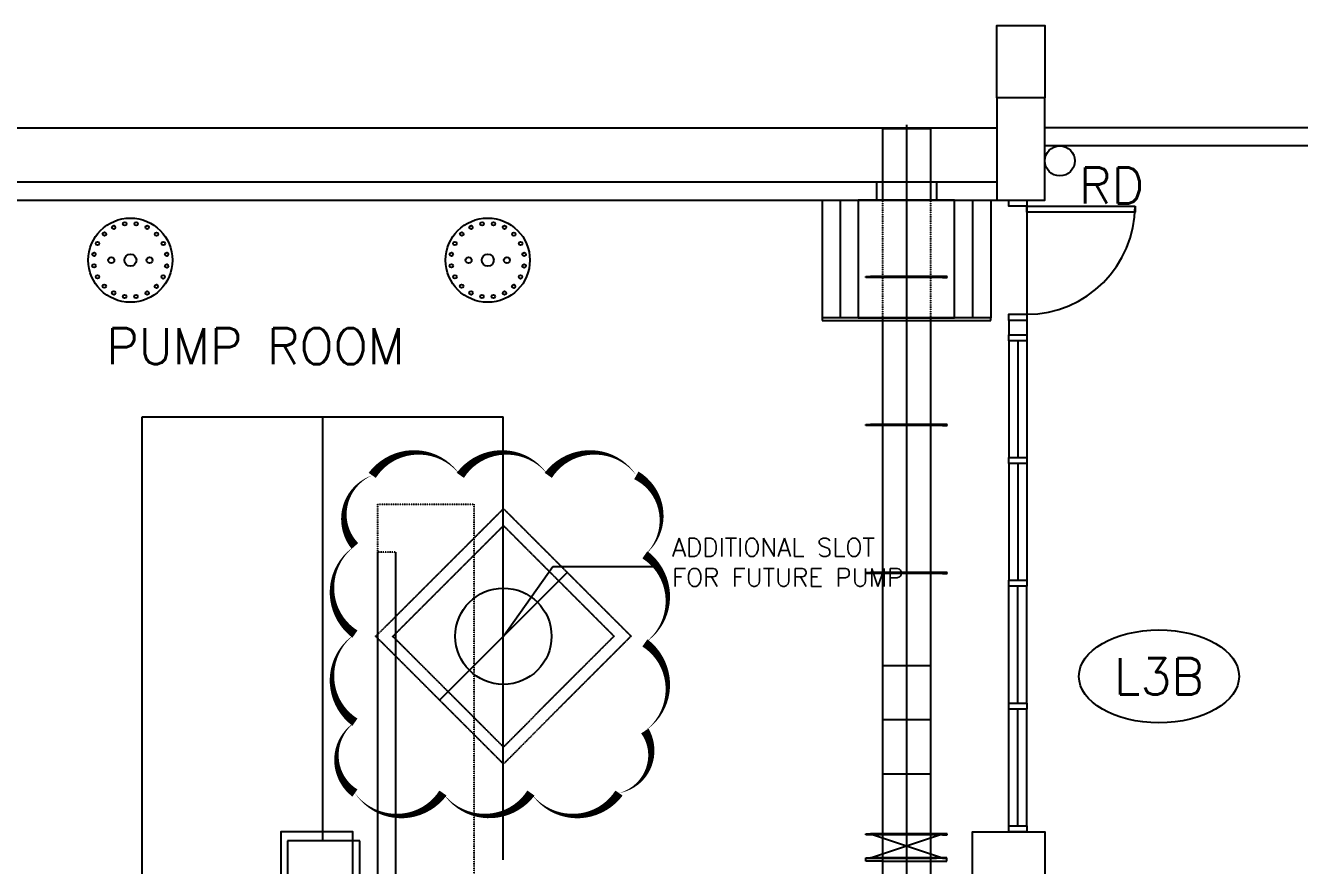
# Model space of a CAD drawing. Header units: inches. Extents: x 68509 to 118759, y -70653 to -42503.
# Drawn here: x 90337 to 100926, y -49483 to -42503 of the extents above; entities that cross this region are included whole.
import ezdxf
from ezdxf.enums import TextEntityAlignment as Align

# ---------------------------------------------------------------- set-up
doc = ezdxf.new("R2010")
doc.units = ezdxf.units.IN
doc.header["$MEASUREMENT"] = 0
doc.linetypes.add('HIDDEN', pattern=[0.375, 0.25, -0.125])
doc.layers.add('M-X-BKGD', color=8, linetype='Continuous')
doc.styles.add('SIMPLEX', font='simplex.shx')
doc.styles.add('SIMS', font='simplex.shx')
doc.styles.get("Standard").update_dxf_attribs({"font": 'arial.ttf'})
doc.dimstyles.get("Standard").update_dxf_attribs({"dimtxt": 0.18, "dimasz": 0.18, "dimexe": 0.18, "dimexo": 0.0625, "dimgap": 0.09, "dimtad": 0, "dimtih": 1, "dimtoh": 1, "dimdec": 4, "dimzin": 0, "dimdsep": 46, "dimtxsty": 'Standard', "dimcen": 0.09, "dimadec": 0, "dimazin": 0, "dimtfac": 1, "dimtdec": 4, "dimtofl": 0, "dimtmove": 0, "dimatfit": 3, "dimfxl": 1, "dimtolj": 1, "dimtzin": 0, "dimarcsym": 0})

msp = doc.modelspace()

# ---------------------------------------------------------------- linework, layer by layer
at = {"layer": 'M-X-BKGD', "ltscale": 0.2}
for p, q in [((98809, -43103), (98409, -43103)), ((98409, -43103), (98409, -43953)), ((98809, -43953), (98809, -43103)), ((87109, -43353), (98409, -43353)), ((97459, -43363), (97459, -43953)), ((97859, -43363), (97859, -43953)), ((87109, -43803), (97409, -43803)), ((97409, -43803), (97409, -43953)), ((97909, -43803), (97909, -43953)), ((97909, -43803), (98409, -43803)), ((87109, -43953), (97409, -43953)), ((97909, -43953), (98409, -43953)), ((98409, -43953), (98809, -43953)), ((98509, -44003), (98509, -43953)), ((98509, -43953), (98659, -43953)), ((98659, -44003), (98509, -44003)), ((98659, -43953), (98659, -44003)), ((98659, -44003), (98659, -44903)), ((98659, -44053), (98659, -44003)), ((98659, -44003), (99559, -44003)), ((99559, -44003), (99559, -44053)), ((99559, -44053), (98659, -44053)), ((97459, -44933), (97459, -45819)), ((97859, -44933), (97859, -45819)), ((98509, -44953), (98509, -44903)), ((98509, -44903), (98659, -44903)), ((98659, -44953), (98509, -44953)), ((98509, -44953), (98509, -45073)), ((98659, -44903), (98659, -44953)), ((98659, -44953), (98659, -45073)), ((98509, -45123), (98509, -45073)), ((98509, -45073), (98659, -45073)), ((98659, -45073), (98659, -45123)), ((98659, -45123), (98509, -45123)), ((98509, -45123), (98509, -46093)), ((98584, -45123), (98584, -46093)), ((98659, -45123), (98659, -46093)), ((97459, -45827), (97459, -47049)), ((97859, -45827), (97859, -47049)), ((98509, -46143), (98509, -46093)), ((98509, -46093), (98659, -46093)), ((98659, -46143), (98509, -46143)), ((98509, -46143), (98509, -47113)), ((98584, -46143), (98584, -47113)), ((98659, -46093), (98659, -46143)), ((98659, -46143), (98659, -47113)), ((97459, -47057), (97459, -50223)), ((97859, -47057), (97859, -51271)), ((98509, -47163), (98509, -47113)), ((98509, -47113), (98659, -47113)), ((98659, -47113), (98659, -47163)), ((98659, -47163), (98509, -47163)), ((98509, -48133), (98509, -47163)), ((98584, -48133), (98584, -47163)), ((98659, -48133), (98659, -47163)), ((98509, -48183), (98509, -48133)), ((98509, -48133), (98659, -48133)), ((98659, -48133), (98659, -48183)), ((98659, -48183), (98509, -48183)), ((98509, -49153), (98509, -48183)), ((98584, -49153), (98584, -48183)), ((98659, -49153), (98659, -48183)), ((98209, -49803), (98209, -49203)), ((98209, -49203), (98809, -49203)), ((98509, -49203), (98509, -49153)), ((98509, -49153), (98659, -49153)), ((98659, -49203), (98509, -49203)), ((98659, -49153), (98659, -49203)), ((98809, -49203), (98809, -49803)), ((93115, -49279), (92515, -49279)), ((92515, -49279), (92515, -49879)), ((93115, -49879), (93115, -49279))]:
    msp.add_line(p, q, dxfattribs=at)
at = {"layer": 'M-X-BKGD'}
for p, q in [((87109, -43353), (98409, -43353)), ((97859, -43363), (97459, -43363)), ((87109, -43803), (98409, -43803)), ((87109, -43953), (98409, -43953)), ((96959, -43953), (96959, -44933)), ((97109, -43953), (97109, -44933)), ((97259, -43953), (97259, -44933)), ((98059, -43953), (97259, -43953)), ((98059, -44933), (98059, -43953)), ((98209, -43953), (98209, -44933)), ((98359, -43953), (98359, -44933)), ((98659, -44003), (98659, -44903)), ((97322, -44597), (97322, -44589)), ((97322, -44589), (97360, -44589)), ((97997, -44593), (97322, -44593)), ((97997, -44593), (97322, -44593)), ((97360, -44597), (97322, -44597)), ((97972, -44589), (97360, -44589)), ((97960, -44593), (97360, -44593)), ((97960, -44597), (97360, -44597)), ((97860, -44593), (97460, -44593)), ((97960, -44597), (97997, -44597)), ((97997, -44589), (97972, -44589)), ((97997, -44597), (97997, -44589)), ((96959, -44933), (96959, -44953)), ((98359, -44933), (96959, -44933)), ((96959, -44953), (98359, -44953)), ((97259, -44933), (98059, -44933)), ((98359, -44953), (98359, -44933)), ((98509, -44953), (98509, -45073)), ((98659, -44953), (98659, -45073)), ((98509, -45123), (98509, -46093)), ((98584, -45123), (98584, -46093)), ((98659, -45123), (98659, -46093)), ((91308, -55779), (91308, -45754)), ((91308, -45754), (92807, -45754)), ((92808, -49271), (92808, -45754)), ((92808, -49271), (92808, -45754)), ((92808, -45754), (94307, -45754)), ((94308, -49436), (94308, -45754)), ((97322, -45827), (97322, -45819)), ((97322, -45819), (97359, -45819)), ((97997, -45823), (97322, -45823)), ((97997, -45823), (97322, -45823)), ((97359, -45827), (97322, -45827)), ((97972, -45819), (97359, -45819)), ((97959, -45823), (97359, -45823)), ((97959, -45827), (97359, -45827)), ((97859, -45823), (97459, -45823)), ((97959, -45827), (97997, -45827)), ((97997, -45819), (97972, -45819)), ((97997, -45827), (97997, -45819)), ((98509, -46143), (98509, -47113)), ((98584, -46143), (98584, -47113)), ((98659, -46143), (98659, -47113)), ((97322, -47057), (97322, -47049)), ((97322, -47049), (97359, -47049)), ((97997, -47053), (97322, -47053)), ((97359, -47057), (97322, -47057)), ((97972, -47049), (97359, -47049)), ((97959, -47057), (97359, -47057)), ((97959, -47057), (97997, -47057)), ((97997, -47049), (97972, -47049)), ((97997, -47057), (97997, -47049)), ((98509, -48133), (98509, -47163)), ((98584, -48133), (98584, -47163)), ((98659, -48133), (98659, -47163)), ((97859, -47823), (97459, -47823)), ((97859, -48273), (97459, -48273)), ((98509, -49153), (98509, -48183)), ((98584, -49153), (98584, -48183)), ((98659, -49153), (98659, -48183)), ((97859, -48723), (97459, -48723)), ((97322, -49227), (97322, -49219)), ((97322, -49219), (97359, -49219)), ((97997, -49223), (97322, -49223)), ((97359, -49227), (97322, -49227)), ((97972, -49219), (97359, -49219)), ((97959, -49223), (97359, -49223)), ((97959, -49223), (97359, -49423)), ((97959, -49423), (97359, -49223)), ((97959, -49227), (97359, -49227)), ((97959, -49227), (97997, -49227)), ((97997, -49219), (97972, -49219)), ((97997, -49227), (97997, -49219)), ((97321, -49423), (97321, -49419)), ((97321, -49419), (97359, -49419)), ((97321, -49448), (97321, -49423)), ((97321, -49423), (97459, -49423)), ((97996, -49423), (97321, -49423)), ((97359, -49423), (97321, -49423)), ((97459, -49448), (97321, -49448)), ((97971, -49419), (97359, -49419)), ((97959, -49423), (97359, -49423)), ((97409, -49423), (97909, -49423)), ((97459, -49448), (97859, -49448)), ((97996, -49423), (97859, -49423)), ((97859, -49448), (97996, -49448)), ((97960, -49423), (97996, -49423)), ((97996, -49419), (97971, -49419)), ((97996, -49423), (97996, -49419)), ((97996, -49448), (97996, -49423))]:
    msp.add_line(p, q, dxfattribs=at)
at = {"layer": 'M-X-BKGD', "ltscale": 0.003}
msp.add_line((97659, -43328), (97659, -68503), dxfattribs=at)
at = {"layer": 'M-X-BKGD', "linetype": 'HIDDEN', "ltscale": 0.4}
for p, q in [((97459, -43953), (97459, -44933)), ((97859, -43953), (97859, -44933)), ((93265, -46479), (94065, -46479)), ((93265, -46879), (93265, -46479)), ((94065, -54429), (94065, -46479)), ((93415, -46879), (93265, -46879))]:
    msp.add_line(p, q, dxfattribs=at)
at = {"layer": 'M-X-BKGD', "color": 5, "linetype": 'HIDDEN', "ltscale": 0.4}
for p, q in [((93248, -47578), (94309, -46518)), ((94309, -46518), (95370, -47578)), ((93387, -47581), (94309, -46659)), ((94309, -46659), (95228, -47578)), ((94309, -48639), (93248, -47578)), ((94309, -48498), (93390, -47578)), ((95370, -47578), (94309, -48639)), ((95228, -47578), (94309, -48498))]:
    msp.add_line(p, q, dxfattribs=at)
at = {"layer": 'M-X-BKGD', "ltscale": 0.4}
for p, q in [((93265, -56279), (93265, -46879)), ((93415, -56279), (93415, -46879))]:
    msp.add_line(p, q, dxfattribs=at)
at = {"layer": 'M-X-BKGD', "color": 5}
msp.add_line((94839, -47048), (93779, -48109), dxfattribs=at)
at = {"layer": 'M-X-BKGD'}
for points in [[(98409, -43103), (98409, -42503), (98809, -42503), (98809, -43103)], [(104059, -43353), (98809, -43353)], [(98809, -67003), (116009, -67003), (116009, -43503), (98809, -43503)]]:
    msp.add_lwpolyline(points, dxfattribs=at)
for points in [[(98809, -43103), (98409, -43103), (98409, -43953), (98809, -43953)], [(98659, -44003), (98509, -44003), (98509, -43953), (98659, -43953)], [(99559, -44003), (99559, -44053), (98659, -44053), (98659, -44003)], [(98659, -44953), (98509, -44953), (98509, -44903), (98659, -44903)], [(98659, -45123), (98509, -45123), (98509, -45073), (98659, -45073)], [(98659, -46143), (98509, -46143), (98509, -46093), (98659, -46093)], [(98659, -47163), (98509, -47163), (98509, -47113), (98659, -47113)], [(98659, -48183), (98509, -48183), (98509, -48133), (98659, -48133)], [(98809, -49803), (98209, -49803), (98209, -49203), (98809, -49203)], [(98659, -49203), (98509, -49203), (98509, -49153), (98659, -49153)]]:
    msp.add_lwpolyline(points, close=True, dxfattribs=at)
at = {"layer": 'M-X-BKGD', "color": 1}
msp.add_lwpolyline([(93075, -48881, 0, 73.2, 0.520567), (93807, -48881, 0, 73.2, 0.520567), (94538, -48881, 0, 73.2, 0.520567), (95270, -48881, 0, 73.2, 0.520567), (95485, -48365, 0, 73.2, 0.520567), (95485, -47633, 0, 73.2, 0.520567), (95485, -46901, 0, 73.2, 0.520567), (95414, -46241, 0, 73.2, 0.520567), (94682, -46241, 0, 73.2, 0.520567), (93951, -46241, 0, 73.2, 0.520567), (93219, -46241, 0, 73.2, 0.520567), (93075, -46828, 0, 73.2, 0.520567), (93075, -47560, 0, 73.2, 0.520567), (93075, -48292, 0, 73.2, 0.520567)], format="xyseb", close=True, dxfattribs=at)
at = {"layer": 'M-X-BKGD', "ltscale": 0.2}
msp.add_lwpolyline([(92459, -49803), (93059, -49803), (93059, -49203), (92459, -49203)], close=True, dxfattribs=at)
at = {"layer": 'M-X-BKGD'}
for centre, radius in [((98934, -43628), 125), ((91209, -44453), 350), ((91162, -44151), 14.7), ((91257, -44151), 14.7), ((94179, -44453), 350), ((94132, -44151), 14.7), ((94227, -44151), 14.7), ((90993, -44236), 14.7), ((91070, -44180), 14.7), ((91348, -44180), 14.7), ((91426, -44237), 14.7), ((93963, -44236), 14.7), ((94040, -44180), 14.7), ((94318, -44180), 14.7), ((94396, -44237), 14.7), ((90936, -44314), 14.7), ((91482, -44314), 14.7), ((93906, -44314), 14.7), ((94452, -44314), 14.7), ((90907, -44405), 14.7), ((91050, -44453), 25), ((91209, -44453), 50), ((91368, -44453), 25), ((91511, -44405), 14.7), ((93877, -44405), 14.7), ((94020, -44453), 25), ((94179, -44453), 50), ((94338, -44453), 25), ((94481, -44405), 14.7), ((90907, -44500), 14.7), ((90936, -44591), 14.7), ((91481, -44592), 14.7), ((91511, -44501), 14.7), ((93877, -44500), 14.7), ((93906, -44591), 14.7), ((94451, -44592), 14.7), ((94481, -44501), 14.7), ((90992, -44669), 14.7), ((91425, -44670), 14.7), ((93962, -44669), 14.7), ((94395, -44670), 14.7), ((91070, -44725), 14.7), ((91161, -44755), 14.7), ((91256, -44755), 14.7), ((91348, -44726), 14.7), ((94040, -44725), 14.7), ((94131, -44755), 14.7), ((94226, -44755), 14.7), ((94318, -44726), 14.7)]:
    msp.add_circle(centre, radius, dxfattribs=at)
at = {"layer": 'M-X-BKGD', "color": 5}
msp.add_circle((94309, -47578), 400, dxfattribs=at)
at = {"layer": 'M-X-BKGD'}
msp.add_arc((98659, -44003), 900, 270, 0, dxfattribs=at)
at = {"layer": 'M-X-BKGD', "ltscale": 0.2}
msp.add_arc((98659, -44003), 900, 270, 0, dxfattribs=at)
at = {"layer": 'M-X-BKGD'}
msp.add_ellipse((99758, -47911), major_axis=(-665, 0), ratio=0.580004, dxfattribs=at)
for points in [[(91308, -45754), (91308, -45754), (91308, -45754)], [(92807, -45754), (92807, -45754), (92808, -45754)], [(92808, -45754), (92808, -45754), (92808, -45754)], [(94307, -45754), (94307, -45754), (94308, -45754)]]:
    msp.add_solid(points, dxfattribs=at)

# ---------------------------------------------------------------- texts
at = {"layer": 'M-X-BKGD', "style": 'SIMS'}
for s, p in [('RD', (99094, -43982)), ('PUMP ROOM', (91008, -45318, -422))]:
    msp.add_text(s, height=300, dxfattribs=at).set_placement(p)
at = {"layer": 'M-X-BKGD', "style": 'SIMPLEX'}
msp.add_text('L3B', height=300, dxfattribs=at).set_placement((99758, -47911), align=Align.MIDDLE_CENTER)
at = {"layer": 'M-X-BKGD', "char_height": 0.176, "attachment_point": 5, "style": 'SIMS'}
for insert in [(92058, -45754), (93558, -45754)]:
    msp.add_mtext('\\A1;1500000', dxfattribs=dict(at, insert=insert))
at = {"layer": 'M-X-BKGD', "color": 3, "insert": (95712, -46764, -422), "char_height": 150, "attachment_point": 1, "style": 'SIMS'}
msp.add_mtext('\\A1;ADDITIONAL SLOT \\PFOR FUTURE PUMP', dxfattribs=at)

# ---------------------------------------------------------------- leaders
at = {"layer": 'M-X-BKGD', "color": 6}
msp.add_leader([(94309, -47578), (94721, -46998), (95599, -46998)], dimstyle='Standard', override={"dimscale": 1, "dimasz": 0.08, "dimtad": 0, "dimfxl": 0.009}, dxfattribs=at)

doc.saveas('drawing.dxf')
